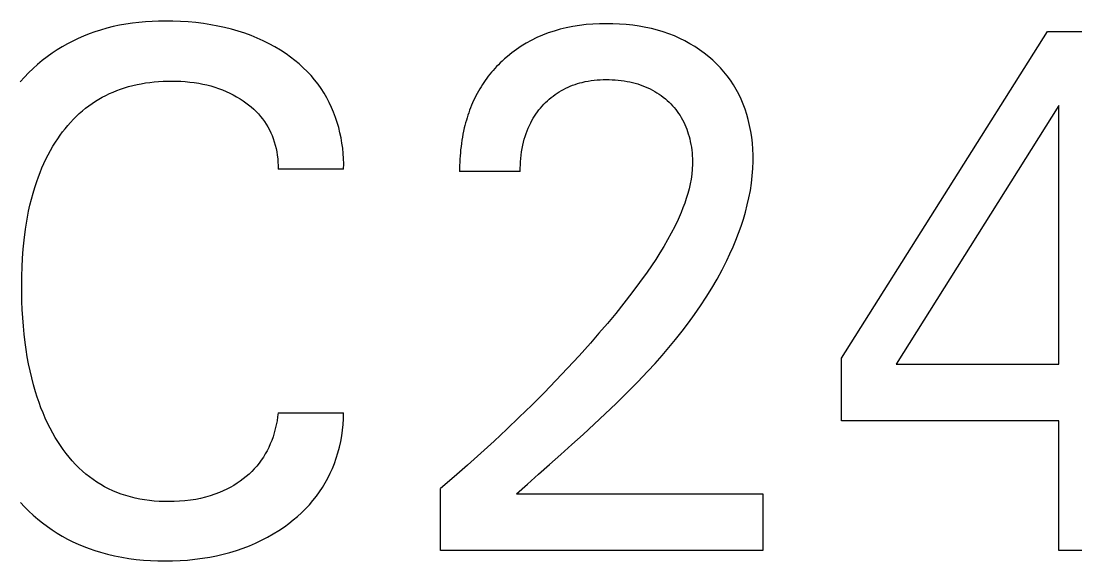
# Model space of a CAD drawing. Extents: x 10 to 622, y -523 to 292.
# Drawn here: x 288.91 to 289.609, y 117.151 to 117.509 of the extents above; entities that cross this region are included whole.
import ezdxf

# ---------------------------------------------------------------- set-up
doc = ezdxf.new("R2010")
doc.units = 0
doc.header["$LTSCALE"] = 5
doc.header["$MEASUREMENT"] = 0
doc.layers.get('0').update_dxf_attribs({"linetype": 'CONTINUOUS'})

msp = doc.modelspace()

# ---------------------------------------------------------------- linework, layer by layer
at = {"color": 7, "linetype": 'Continuous'}
for p, q in [((288.9626, 117.50285), (288.95882, 117.50163)), ((288.96677, 117.50403), (288.9626, 117.50285)), ((288.97098, 117.50507), (288.96677, 117.50403)), ((288.97522, 117.50597), (288.97098, 117.50507)), ((288.97948, 117.50672), (288.97522, 117.50597)), ((288.98377, 117.50735), (288.97948, 117.50672)), ((288.98808, 117.50786), (288.98377, 117.50735)), ((288.9924, 117.50825), (288.98808, 117.50786)), ((288.99674, 117.50852), (288.9924, 117.50825)), ((289.00107, 117.50869), (288.99674, 117.50852)), ((289.00541, 117.50876), (289.00107, 117.50869)), ((289.0105, 117.50871), (289.00541, 117.50876)), ((289.01559, 117.50853), (289.0105, 117.50871)), ((289.02066, 117.50821), (289.01559, 117.50853)), ((289.02572, 117.50774), (289.02066, 117.50821)), ((289.03076, 117.50712), (289.02572, 117.50774)), ((289.03578, 117.50635), (289.03076, 117.50712)), ((289.04033, 117.5055), (289.03578, 117.50635)), ((289.04484, 117.50452), (289.04033, 117.5055)), ((289.04932, 117.50339), (289.04484, 117.50452)), ((289.05376, 117.50212), (289.04932, 117.50339)), ((289.26717, 117.50332), (289.26324, 117.50219)), ((289.27115, 117.50429), (289.26717, 117.50332)), ((289.27555, 117.50517), (289.27115, 117.50429)), ((289.27997, 117.50587), (289.27555, 117.50517)), ((289.28443, 117.50639), (289.27997, 117.50587)), ((289.2889, 117.50676), (289.28443, 117.50639)), ((289.29338, 117.50698), (289.2889, 117.50676)), ((289.29786, 117.50705), (289.29338, 117.50698)), ((289.30224, 117.507), (289.29786, 117.50705)), ((289.30661, 117.50681), (289.30224, 117.507)), ((289.31097, 117.50649), (289.30661, 117.50681)), ((289.31531, 117.50602), (289.31097, 117.50649)), ((289.31964, 117.50539), (289.31531, 117.50602)), ((289.32394, 117.50461), (289.31964, 117.50539)), ((289.32782, 117.50376), (289.32394, 117.50461)), ((289.33167, 117.50277), (289.32782, 117.50376)), ((289.33547, 117.50163), (289.33167, 117.50277)), ((288.94774, 117.49723), (288.94415, 117.49552)), ((288.95138, 117.49882), (288.94774, 117.49723)), ((288.95508, 117.50029), (288.95138, 117.49882)), ((288.95882, 117.50163), (288.95508, 117.50029)), ((289.05816, 117.50069), (289.05376, 117.50212)), ((289.0625, 117.49911), (289.05816, 117.50069)), ((289.06652, 117.49747), (289.0625, 117.49911)), ((289.07048, 117.49569), (289.06652, 117.49747)), ((289.07437, 117.49375), (289.07048, 117.49569)), ((289.2481, 117.49599), (289.24475, 117.49415)), ((289.25177, 117.4978), (289.2481, 117.49599)), ((289.25552, 117.49943), (289.25177, 117.4978)), ((289.25935, 117.50089), (289.25552, 117.49943)), ((289.26324, 117.50219), (289.25935, 117.50089)), ((289.33923, 117.50034), (289.33547, 117.50163)), ((289.34293, 117.49889), (289.33923, 117.50034)), ((289.34656, 117.49729), (289.34293, 117.49889)), ((289.34995, 117.49561), (289.34656, 117.49729)), ((289.45375, 117.2853), (289.59032, 117.50193)), ((289.59032, 117.50193), (289.63928, 117.50193)), ((288.93378, 117.48964), (288.93047, 117.48744)), ((288.93716, 117.49172), (288.93378, 117.48964)), ((288.94062, 117.49368), (288.93716, 117.49172)), ((288.94415, 117.49552), (288.94062, 117.49368)), ((289.07818, 117.49167), (289.07437, 117.49375)), ((289.08191, 117.48944), (289.07818, 117.49167)), ((289.08555, 117.48705), (289.08191, 117.48944)), ((289.23832, 117.49003), (289.23524, 117.48776)), ((289.24149, 117.49216), (289.23832, 117.49003)), ((289.24475, 117.49415), (289.24149, 117.49216)), ((289.35328, 117.49379), (289.34995, 117.49561)), ((289.35652, 117.49182), (289.35328, 117.49379)), ((289.35968, 117.48971), (289.35652, 117.49182)), ((289.36274, 117.48747), (289.35968, 117.48971)), ((288.92403, 117.48262), (288.92091, 117.48)), ((288.92725, 117.48512), (288.92403, 117.48262)), ((288.93047, 117.48744), (288.92725, 117.48512)), ((289.08854, 117.48492), (289.08555, 117.48705)), ((289.09145, 117.48267), (289.08854, 117.48492)), ((289.09428, 117.48032), (289.09145, 117.48267)), ((289.2287, 117.48217), (289.22748, 117.481)), ((289.23046, 117.48379), (289.2287, 117.48217)), ((289.23227, 117.48535), (289.23046, 117.48379)), ((289.23524, 117.48776), (289.23227, 117.48535)), ((289.36571, 117.4851), (289.36274, 117.48747)), ((289.36838, 117.48276), (289.36571, 117.4851)), ((289.37095, 117.48032), (289.36838, 117.48276)), ((288.91788, 117.47727), (288.91495, 117.47444)), ((288.92091, 117.48), (288.91788, 117.47727)), ((289.09701, 117.47786), (289.09428, 117.48032)), ((289.09963, 117.4753), (289.09701, 117.47786)), ((289.10214, 117.47263), (289.09963, 117.4753)), ((289.22175, 117.47479), (289.22067, 117.47348)), ((289.22285, 117.47608), (289.22175, 117.47479)), ((289.22397, 117.47734), (289.22285, 117.47608)), ((289.22512, 117.47858), (289.22397, 117.47734)), ((289.22629, 117.4798), (289.22512, 117.47858)), ((289.22748, 117.481), (289.22629, 117.4798)), ((289.37342, 117.47777), (289.37095, 117.48032)), ((289.37577, 117.47511), (289.37342, 117.47777)), ((289.378, 117.47236), (289.37577, 117.47511)), ((288.91211, 117.47151), (288.90937, 117.46848)), ((288.91495, 117.47444), (288.91211, 117.47151)), ((288.98963, 117.46727), (288.99249, 117.46775)), ((288.99249, 117.46775), (288.99536, 117.46815)), ((288.99536, 117.46815), (288.99824, 117.46846)), ((288.99824, 117.46846), (289.00112, 117.4687)), ((289.00112, 117.4687), (289.00401, 117.46887)), ((289.00401, 117.46887), (289.00691, 117.46897)), ((289.00691, 117.46897), (289.0098, 117.46899)), ((289.0098, 117.46899), (289.0128, 117.46895)), ((289.0128, 117.46895), (289.01579, 117.46884)), ((289.01579, 117.46884), (289.01877, 117.46864)), ((289.01877, 117.46864), (289.02174, 117.46836)), ((289.02174, 117.46836), (289.02471, 117.46799)), ((289.02471, 117.46799), (289.02766, 117.46753)), ((289.10452, 117.46985), (289.10214, 117.47263)), ((289.10677, 117.46696), (289.10452, 117.46985)), ((289.21665, 117.46806), (289.21572, 117.46665)), ((289.21762, 117.46944), (289.21665, 117.46806)), ((289.21861, 117.47081), (289.21762, 117.46944)), ((289.21963, 117.47216), (289.21861, 117.47081)), ((289.22067, 117.47348), (289.21963, 117.47216)), ((289.27866, 117.46728), (289.28025, 117.46774)), ((289.28025, 117.46774), (289.28185, 117.46815)), ((289.28185, 117.46815), (289.28382, 117.4686)), ((289.28382, 117.4686), (289.2858, 117.46897)), ((289.2858, 117.46897), (289.28779, 117.46929)), ((289.28779, 117.46929), (289.2898, 117.46954)), ((289.2898, 117.46954), (289.29181, 117.46973)), ((289.29181, 117.46973), (289.29382, 117.46986)), ((289.29382, 117.46986), (289.29584, 117.46994)), ((289.29584, 117.46994), (289.29786, 117.46997)), ((289.29786, 117.46997), (289.29983, 117.46995)), ((289.29983, 117.46995), (289.3018, 117.46989)), ((289.3018, 117.46989), (289.30376, 117.46978)), ((289.30376, 117.46978), (289.30572, 117.46962)), ((289.30572, 117.46962), (289.30767, 117.4694)), ((289.30767, 117.4694), (289.30961, 117.46913)), ((289.30961, 117.46913), (289.31155, 117.46881)), ((289.31155, 117.46881), (289.31348, 117.46843)), ((289.31348, 117.46843), (289.31522, 117.46803)), ((289.31522, 117.46803), (289.31694, 117.46758)), ((289.3801, 117.4695), (289.378, 117.47236)), ((289.38205, 117.46656), (289.3801, 117.4695)), ((288.96852, 117.46065), (288.97095, 117.46173)), ((288.97095, 117.46173), (288.97341, 117.46273)), ((288.97341, 117.46273), (288.97589, 117.46365)), ((288.97589, 117.46365), (288.97841, 117.4645)), ((288.97841, 117.4645), (288.98118, 117.46533)), ((288.98118, 117.46533), (288.98398, 117.46606)), ((288.98398, 117.46606), (288.9868, 117.46671)), ((288.9868, 117.46671), (288.98963, 117.46727)), ((289.02766, 117.46753), (289.03035, 117.46702)), ((289.03035, 117.46702), (289.03303, 117.46642)), ((289.03303, 117.46642), (289.03568, 117.46574)), ((289.03568, 117.46574), (289.03831, 117.46497)), ((289.03831, 117.46497), (289.0409, 117.4641)), ((289.0409, 117.4641), (289.04347, 117.46314)), ((289.04347, 117.46314), (289.04587, 117.46214)), ((289.04587, 117.46214), (289.04823, 117.46105)), ((289.04823, 117.46105), (289.05055, 117.45987)), ((289.10883, 117.46405), (289.10677, 117.46696)), ((289.11076, 117.46105), (289.10883, 117.46405)), ((289.11255, 117.45797), (289.11076, 117.46105)), ((289.21225, 117.4608), (289.21144, 117.45925)), ((289.21309, 117.46233), (289.21225, 117.4608)), ((289.21394, 117.46379), (289.21309, 117.46233)), ((289.21481, 117.46523), (289.21394, 117.46379)), ((289.21572, 117.46665), (289.21481, 117.46523)), ((289.26391, 117.46006), (289.26526, 117.46099)), ((289.26526, 117.46099), (289.26664, 117.46187)), ((289.26664, 117.46187), (289.26805, 117.46271)), ((289.26805, 117.46271), (289.2695, 117.4635)), ((289.2695, 117.4635), (289.27097, 117.46425)), ((289.27097, 117.46425), (289.27247, 117.46495)), ((289.27247, 117.46495), (289.27399, 117.4656)), ((289.27399, 117.4656), (289.27553, 117.46621)), ((289.27553, 117.46621), (289.27709, 117.46677)), ((289.27709, 117.46677), (289.27866, 117.46728)), ((289.31694, 117.46758), (289.31866, 117.46708)), ((289.31866, 117.46708), (289.32036, 117.46653)), ((289.32036, 117.46653), (289.32204, 117.46593)), ((289.32204, 117.46593), (289.3237, 117.46527)), ((289.3237, 117.46527), (289.32533, 117.46456)), ((289.32533, 117.46456), (289.32694, 117.46379)), ((289.32694, 117.46379), (289.32847, 117.463)), ((289.32847, 117.463), (289.32996, 117.46215)), ((289.32996, 117.46215), (289.33143, 117.46126)), ((289.33143, 117.46126), (289.33286, 117.46031)), ((289.38389, 117.46347), (289.38205, 117.46656)), ((289.38557, 117.4603), (289.38389, 117.46347)), ((288.95483, 117.4526), (288.95699, 117.45413)), ((288.95699, 117.45413), (288.95921, 117.45558)), ((288.95921, 117.45558), (288.96147, 117.45696)), ((288.96147, 117.45696), (288.96378, 117.45827)), ((288.96378, 117.45827), (288.96613, 117.4595)), ((288.96613, 117.4595), (288.96852, 117.46065)), ((289.05055, 117.45987), (289.05282, 117.45861)), ((289.05282, 117.45861), (289.05505, 117.45726)), ((289.05505, 117.45726), (289.05723, 117.45582)), ((289.05723, 117.45582), (289.05902, 117.45454)), ((289.05902, 117.45454), (289.06077, 117.45321)), ((289.11421, 117.4548), (289.11255, 117.45797)), ((289.11573, 117.45157), (289.11421, 117.4548)), ((289.2092, 117.45452), (289.20851, 117.45292)), ((289.20991, 117.45612), (289.2092, 117.45452)), ((289.21066, 117.45769), (289.20991, 117.45612)), ((289.21144, 117.45925), (289.21066, 117.45769)), ((289.25648, 117.45363), (289.25763, 117.45479)), ((289.25763, 117.45479), (289.25882, 117.45593)), ((289.25882, 117.45593), (289.26004, 117.45702)), ((289.26004, 117.45702), (289.2613, 117.45807)), ((289.2613, 117.45807), (289.26259, 117.45909)), ((289.26259, 117.45909), (289.26391, 117.46006)), ((289.33286, 117.46031), (289.33426, 117.45932)), ((289.33426, 117.45932), (289.33563, 117.45828)), ((289.33563, 117.45828), (289.33697, 117.4572)), ((289.33697, 117.4572), (289.33826, 117.45607)), ((289.33826, 117.45607), (289.33946, 117.45495)), ((289.33946, 117.45495), (289.34061, 117.4538)), ((289.34061, 117.4538), (289.34173, 117.45261)), ((289.38711, 117.45705), (289.38557, 117.4603)), ((289.38851, 117.45373), (289.38711, 117.45705)), ((289.38976, 117.45035), (289.38851, 117.45373)), ((288.94653, 117.44557), (288.94853, 117.44745)), ((288.94853, 117.44745), (288.95059, 117.44926)), ((288.95059, 117.44926), (288.95272, 117.451)), ((288.95272, 117.451), (288.95483, 117.4526)), ((289.06077, 117.45321), (289.06247, 117.45181)), ((289.06247, 117.45181), (289.06412, 117.45035)), ((289.06412, 117.45035), (289.06571, 117.44882)), ((289.06571, 117.44882), (289.06722, 117.44723)), ((289.06722, 117.44723), (289.06867, 117.44558)), ((289.11712, 117.44827), (289.11573, 117.45157)), ((289.11838, 117.44491), (289.11712, 117.44827)), ((289.20665, 117.44802), (289.20609, 117.44636)), ((289.20724, 117.44966), (289.20665, 117.44802)), ((289.20786, 117.4513), (289.20724, 117.44966)), ((289.20851, 117.45292), (289.20786, 117.4513)), ((289.25027, 117.44574), (289.2512, 117.44714)), ((289.2512, 117.44714), (289.25217, 117.4485)), ((289.25217, 117.4485), (289.25318, 117.44983)), ((289.25318, 117.44983), (289.25424, 117.45113)), ((289.25424, 117.45113), (289.25534, 117.4524)), ((289.25534, 117.4524), (289.25648, 117.45363)), ((289.34173, 117.45261), (289.34281, 117.45139)), ((289.34281, 117.45139), (289.34385, 117.45013)), ((289.34385, 117.45013), (289.34484, 117.44884)), ((289.34484, 117.44884), (289.34579, 117.44751)), ((289.34579, 117.44751), (289.34668, 117.44615)), ((289.39088, 117.44693), (289.38976, 117.45035)), ((289.39186, 117.44346), (289.39088, 117.44693)), ((289.59778, 117.45289), (289.48998, 117.28139)), ((289.59778, 117.28139), (289.59778, 117.45289)), ((288.94089, 117.43956), (288.94271, 117.44162)), ((288.94271, 117.44162), (288.94459, 117.44363)), ((288.94459, 117.44363), (288.94653, 117.44557)), ((289.06867, 117.44558), (289.07003, 117.44387)), ((289.07003, 117.44387), (289.07127, 117.44215)), ((289.07127, 117.44215), (289.07243, 117.44038)), ((289.07243, 117.44038), (289.07351, 117.43856)), ((289.11951, 117.44151), (289.11838, 117.44491)), ((289.12048, 117.43816), (289.11951, 117.44151)), ((289.20458, 117.44133), (289.20414, 117.43963)), ((289.20506, 117.44302), (289.20458, 117.44133)), ((289.20556, 117.44469), (289.20506, 117.44302)), ((289.20609, 117.44636), (289.20556, 117.44469)), ((289.24688, 117.43963), (289.24776, 117.4414)), ((289.24776, 117.4414), (289.24855, 117.44287)), ((289.24855, 117.44287), (289.24938, 117.44432)), ((289.24938, 117.44432), (289.25027, 117.44574)), ((289.34668, 117.44615), (289.34753, 117.44476)), ((289.34753, 117.44476), (289.34836, 117.44329)), ((289.34836, 117.44329), (289.34912, 117.4418)), ((289.34912, 117.4418), (289.34984, 117.44027)), ((289.34984, 117.44027), (289.3505, 117.43872)), ((289.39279, 117.43958), (289.39186, 117.44346)), ((288.93425, 117.4308), (288.93582, 117.43306)), ((288.93582, 117.43306), (288.93745, 117.43527)), ((288.93745, 117.43527), (288.93914, 117.43744)), ((288.93914, 117.43744), (288.94089, 117.43956)), ((289.07351, 117.43856), (289.07451, 117.43669)), ((289.07451, 117.43669), (289.07543, 117.43478)), ((289.07543, 117.43478), (289.07627, 117.43283)), ((289.07627, 117.43283), (289.07704, 117.43084)), ((289.12132, 117.43478), (289.12048, 117.43816)), ((289.12204, 117.43137), (289.12132, 117.43478)), ((289.20284, 117.43384), (289.20246, 117.43178)), ((289.20326, 117.43589), (289.20284, 117.43384)), ((289.20372, 117.43793), (289.20326, 117.43589)), ((289.20414, 117.43963), (289.20372, 117.43793)), ((289.24403, 117.43227), (289.24465, 117.43414)), ((289.24465, 117.43414), (289.24533, 117.436)), ((289.24533, 117.436), (289.24608, 117.43783)), ((289.24608, 117.43783), (289.24688, 117.43963)), ((289.3505, 117.43872), (289.35112, 117.43715)), ((289.35112, 117.43715), (289.35168, 117.43556)), ((289.35168, 117.43556), (289.3522, 117.43395)), ((289.3522, 117.43395), (289.35267, 117.43233)), ((289.39356, 117.43566), (289.39279, 117.43958)), ((289.39418, 117.43172), (289.39356, 117.43566)), ((288.92943, 117.42296), (288.93104, 117.42575)), ((288.93104, 117.42575), (288.93274, 117.4285)), ((288.93274, 117.4285), (288.93425, 117.4308)), ((289.07704, 117.43084), (289.07772, 117.42882)), ((289.07772, 117.42882), (289.07837, 117.42661)), ((289.07837, 117.42661), (289.07893, 117.42437)), ((289.12263, 117.42793), (289.12204, 117.43137)), ((289.1231, 117.42449), (289.12263, 117.42793)), ((289.2018, 117.42764), (289.20153, 117.42557)), ((289.20211, 117.42971), (289.2018, 117.42764)), ((289.20246, 117.43178), (289.20211, 117.42971)), ((289.24209, 117.42435), (289.24252, 117.42652)), ((289.24252, 117.42652), (289.24297, 117.42845)), ((289.24297, 117.42845), (289.24347, 117.43037)), ((289.24347, 117.43037), (289.24403, 117.43227)), ((289.35267, 117.43233), (289.35309, 117.43069)), ((289.35309, 117.43069), (289.35352, 117.42885)), ((289.35352, 117.42885), (289.35389, 117.427)), ((289.35389, 117.427), (289.35421, 117.42514)), ((289.39464, 117.42776), (289.39418, 117.43172)), ((289.39495, 117.42378), (289.39464, 117.42776)), ((288.92644, 117.41725), (288.9279, 117.42012)), ((288.9279, 117.42012), (288.92943, 117.42296)), ((289.07893, 117.42437), (289.07939, 117.42211)), ((289.07939, 117.42211), (289.07975, 117.41983)), ((289.07975, 117.41983), (289.08003, 117.41755)), ((289.12345, 117.42103), (289.1231, 117.42449)), ((289.12367, 117.41758), (289.12345, 117.42103)), ((289.20093, 117.41933), (289.2008, 117.41726)), ((289.20109, 117.42141), (289.20093, 117.41933)), ((289.20129, 117.42349), (289.20109, 117.42141)), ((289.20153, 117.42557), (289.20129, 117.42349)), ((289.24117, 117.41777), (289.24142, 117.41997)), ((289.24142, 117.41997), (289.24172, 117.42216)), ((289.24172, 117.42216), (289.24209, 117.42435)), ((289.35421, 117.42514), (289.35447, 117.42327)), ((289.35447, 117.42327), (289.35467, 117.42139)), ((289.35467, 117.42139), (289.35483, 117.41951)), ((289.35483, 117.41951), (289.35492, 117.41763)), ((289.39511, 117.4198), (289.39495, 117.42378)), ((289.39513, 117.41581), (289.39511, 117.4198)), ((288.92377, 117.41139), (288.92507, 117.41433)), ((288.92507, 117.41433), (288.92644, 117.41725)), ((289.08003, 117.41755), (289.08021, 117.41526)), ((289.08021, 117.41526), (289.08029, 117.41297)), ((289.08029, 117.41297), (289.08028, 117.41069)), ((289.12378, 117.41413), (289.12367, 117.41758)), ((289.12375, 117.41069), (289.12378, 117.41413)), ((289.20063, 117.41311), (289.2006, 117.41104)), ((289.2007, 117.41518), (289.20063, 117.41311)), ((289.2008, 117.41726), (289.2007, 117.41518)), ((289.2408, 117.41117), (289.24087, 117.41336)), ((289.24087, 117.41336), (289.24099, 117.41556)), ((289.24099, 117.41556), (289.24117, 117.41777)), ((289.35495, 117.41386), (289.35479, 117.41059)), ((289.35492, 117.41763), (289.35496, 117.41574)), ((289.35496, 117.41574), (289.35495, 117.41386)), ((289.39496, 117.41096), (289.39513, 117.41581)), ((288.9203, 117.40237), (288.92138, 117.4054)), ((288.92138, 117.4054), (288.92254, 117.40841)), ((288.92254, 117.40841), (288.92377, 117.41139)), ((289.12375, 117.41069), (289.08028, 117.41069)), ((289.2006, 117.41104), (289.2006, 117.40898)), ((289.24078, 117.40898), (289.2006, 117.40898)), ((289.24078, 117.40898), (289.2408, 117.41117)), ((289.35448, 117.40732), (289.35401, 117.40407)), ((289.35479, 117.41059), (289.35448, 117.40732)), ((289.39404, 117.40128), (289.3946, 117.40611)), ((289.3946, 117.40611), (289.39496, 117.41096)), ((288.91786, 117.39463), (288.91902, 117.39851)), ((288.91902, 117.39851), (288.9203, 117.40237)), ((289.35341, 117.40083), (289.35267, 117.39762)), ((289.35401, 117.40407), (289.35341, 117.40083)), ((289.3933, 117.39646), (289.39404, 117.40128)), ((288.91679, 117.39071), (288.91786, 117.39463)), ((289.35086, 117.39125), (289.34981, 117.38811)), ((289.35182, 117.39442), (289.35086, 117.39125)), ((289.35267, 117.39762), (289.35182, 117.39442)), ((289.3913, 117.38691), (289.39238, 117.39167)), ((289.39238, 117.39167), (289.3933, 117.39646)), ((288.91494, 117.38281), (288.91582, 117.38677)), ((288.91582, 117.38677), (288.91679, 117.39071)), ((289.34866, 117.38501), (289.34743, 117.38193)), ((289.34981, 117.38811), (289.34866, 117.38501)), ((289.39006, 117.38217), (289.3913, 117.38691)), ((288.91345, 117.37483), (288.91415, 117.37883)), ((288.91415, 117.37883), (288.91494, 117.38281)), ((289.34541, 117.37726), (289.34324, 117.37268)), ((289.34743, 117.38193), (289.34541, 117.37726)), ((289.38715, 117.37279), (289.38867, 117.37746)), ((289.38867, 117.37746), (289.39006, 117.38217)), ((288.91189, 117.36346), (288.91283, 117.37082)), ((288.91283, 117.37082), (288.91345, 117.37483)), ((289.34324, 117.37268), (289.34093, 117.36817)), ((289.38549, 117.36816), (289.38715, 117.37279)), ((288.91132, 117.35755), (288.91189, 117.36346)), ((289.3385, 117.36373), (289.33596, 117.35936)), ((289.34093, 117.36817), (289.3385, 117.36373)), ((289.38181, 117.35904), (289.38371, 117.36358)), ((289.38371, 117.36358), (289.38549, 117.36816)), ((288.91089, 117.35164), (288.91132, 117.35755)), ((289.33596, 117.35936), (289.33331, 117.35504)), ((289.37981, 117.35455), (289.38181, 117.35904)), ((288.91059, 117.34571), (288.91089, 117.35164)), ((289.33058, 117.35079), (289.32777, 117.34658)), ((289.33331, 117.35504), (289.33058, 117.35079)), ((289.37456, 117.34386), (289.37771, 117.35011)), ((289.37771, 117.35011), (289.37981, 117.35455)), ((288.91041, 117.33978), (288.91059, 117.34571)), ((289.32489, 117.34241), (289.31988, 117.3354)), ((289.32777, 117.34658), (289.32489, 117.34241)), ((289.37123, 117.33773), (289.37456, 117.34386)), ((288.91034, 117.33384), (288.91041, 117.33978)), ((289.31988, 117.3354), (289.31473, 117.3285)), ((289.36774, 117.33171), (289.37123, 117.33773)), ((288.91038, 117.32838), (288.91034, 117.33384)), ((288.9105, 117.32292), (288.91038, 117.32838)), ((289.31473, 117.3285), (289.30946, 117.32169)), ((289.36409, 117.32579), (289.36774, 117.33171)), ((288.91072, 117.31746), (288.9105, 117.32292)), ((289.30946, 117.32169), (289.30407, 117.31497)), ((289.3603, 117.31997), (289.36409, 117.32579)), ((288.91104, 117.31201), (288.91072, 117.31746)), ((289.30407, 117.31497), (289.29858, 117.30834)), ((289.35228, 117.30862), (289.35636, 117.31425)), ((289.35636, 117.31425), (289.3603, 117.31997)), ((288.91146, 117.30657), (288.91104, 117.31201)), ((289.29858, 117.30834), (289.29299, 117.30178)), ((289.34808, 117.30309), (289.35228, 117.30862)), ((288.91199, 117.30113), (288.91146, 117.30657)), ((288.91264, 117.29571), (288.91199, 117.30113)), ((289.29299, 117.30178), (289.28732, 117.2953)), ((289.34376, 117.29763), (289.34808, 117.30309)), ((288.9133, 117.29096), (288.91264, 117.29571)), ((289.28732, 117.2953), (289.2798, 117.28691)), ((289.33933, 117.29226), (289.34376, 117.29763)), ((288.91406, 117.28623), (288.9133, 117.29096)), ((288.91492, 117.28152), (288.91406, 117.28623)), ((289.2798, 117.28691), (289.27216, 117.27863)), ((289.33017, 117.28175), (289.3348, 117.28697)), ((289.3348, 117.28697), (289.33933, 117.29226)), ((288.91589, 117.27683), (288.91492, 117.28152)), ((289.32545, 117.2766), (289.33017, 117.28175)), ((289.45375, 117.24383), (289.45375, 117.2853)), ((289.48998, 117.28139), (289.59778, 117.28139)), ((288.91698, 117.27217), (288.91589, 117.27683)), ((288.91818, 117.26753), (288.91698, 117.27217)), ((289.27216, 117.27863), (289.26441, 117.27045)), ((289.31857, 117.26934), (289.32545, 117.2766)), ((288.91952, 117.26294), (288.91818, 117.26753)), ((289.26441, 117.27045), (289.25656, 117.26237)), ((289.31153, 117.26221), (289.31857, 117.26934)), ((288.92064, 117.25939), (288.91952, 117.26294)), ((288.92185, 117.25588), (288.92064, 117.25939)), ((289.25656, 117.26237), (289.24842, 117.25419)), ((289.30438, 117.25519), (289.31153, 117.26221)), ((288.92314, 117.25239), (288.92185, 117.25588)), ((288.92452, 117.24894), (288.92314, 117.25239)), ((289.24842, 117.25419), (289.24018, 117.24611)), ((289.29713, 117.24828), (289.30438, 117.25519)), ((288.92599, 117.24552), (288.92452, 117.24894)), ((288.92756, 117.24215), (288.92599, 117.24552)), ((289.07997, 117.2463), (289.07957, 117.24366)), ((289.08028, 117.24895), (289.07997, 117.2463)), ((289.08028, 117.24895), (289.12375, 117.24895)), ((289.12342, 117.24135), (289.12366, 117.24515)), ((289.12366, 117.24515), (289.12375, 117.24895)), ((289.24018, 117.24611), (289.23184, 117.23813)), ((289.28981, 117.24145), (289.29713, 117.24828)), ((288.92922, 117.23882), (288.92756, 117.24215)), ((288.93098, 117.23553), (288.92922, 117.23882)), ((289.07846, 117.23841), (289.07775, 117.23581)), ((289.07906, 117.24103), (289.07846, 117.23841)), ((289.07957, 117.24366), (289.07906, 117.24103)), ((289.12248, 117.23376), (289.12302, 117.23755)), ((289.12302, 117.23755), (289.12342, 117.24135)), ((289.23184, 117.23813), (289.22341, 117.23025)), ((289.28244, 117.2347), (289.28981, 117.24145)), ((289.59778, 117.24383), (289.45375, 117.24383)), ((289.59778, 117.15771), (289.59778, 117.24383)), ((288.93258, 117.23274), (288.93098, 117.23553)), ((288.93425, 117.23), (288.93258, 117.23274)), ((288.93601, 117.2273), (288.93425, 117.23)), ((289.07604, 117.23071), (289.07511, 117.22841)), ((289.07695, 117.23324), (289.07604, 117.23071)), ((289.07775, 117.23581), (289.07695, 117.23324)), ((289.12094, 117.22626), (289.12178, 117.23)), ((289.12178, 117.23), (289.12248, 117.23376)), ((289.22341, 117.23025), (289.21466, 117.22226)), ((289.27503, 117.22803), (289.28244, 117.2347)), ((288.93784, 117.22466), (288.93601, 117.2273)), ((288.93976, 117.22208), (288.93784, 117.22466)), ((289.073, 117.22395), (289.0718, 117.22179)), ((289.0741, 117.22616), (289.073, 117.22395)), ((289.07511, 117.22841), (289.0741, 117.22616)), ((289.11994, 117.22255), (289.12094, 117.22626)), ((289.26762, 117.22141), (289.27503, 117.22803)), ((288.94176, 117.21957), (288.93976, 117.22208)), ((288.94385, 117.21713), (288.94176, 117.21957)), ((288.94602, 117.21477), (288.94385, 117.21713)), ((289.06915, 117.21764), (289.06769, 117.21566)), ((289.07052, 117.21969), (289.06915, 117.21764)), ((289.0718, 117.22179), (289.07052, 117.21969)), ((289.11761, 117.21553), (289.1188, 117.21889)), ((289.1188, 117.21889), (289.11994, 117.22255)), ((289.21466, 117.22226), (289.20582, 117.21438)), ((289.26023, 117.21484), (289.26762, 117.22141)), ((288.94829, 117.2125), (288.94602, 117.21477)), ((288.95064, 117.21032), (288.94829, 117.2125)), ((288.95292, 117.20838), (288.95064, 117.21032)), ((289.06279, 117.21015), (289.06101, 117.20846)), ((289.06451, 117.21192), (289.06279, 117.21015)), ((289.06614, 117.21375), (289.06451, 117.21192)), ((289.06769, 117.21566), (289.06614, 117.21375)), ((289.11484, 117.20896), (289.11628, 117.21222)), ((289.11628, 117.21222), (289.11761, 117.21553)), ((289.20582, 117.21438), (289.19689, 117.20661)), ((289.25287, 117.2083), (289.26023, 117.21484)), ((288.95527, 117.20653), (288.95292, 117.20838)), ((288.95769, 117.20477), (288.95527, 117.20653)), ((288.96017, 117.20311), (288.95769, 117.20477)), ((288.96272, 117.20153), (288.96017, 117.20311)), ((289.05308, 117.20233), (289.05086, 117.20093)), ((289.05525, 117.20382), (289.05308, 117.20233)), ((289.05723, 117.20529), (289.05525, 117.20382)), ((289.05915, 117.20683), (289.05723, 117.20529)), ((289.06101, 117.20846), (289.05915, 117.20683)), ((289.10973, 117.1996), (289.11156, 117.20265)), ((289.11156, 117.20265), (289.11326, 117.20577)), ((289.11326, 117.20577), (289.11484, 117.20896)), ((289.19689, 117.20661), (289.18786, 117.19894)), ((289.24558, 117.20178), (289.25287, 117.2083)), ((288.96533, 117.20006), (288.96272, 117.20153)), ((288.96799, 117.19869), (288.96533, 117.20006)), ((288.97071, 117.19742), (288.96799, 117.19869)), ((288.97346, 117.19625), (288.97071, 117.19742)), ((288.97626, 117.1952), (288.97346, 117.19625)), ((288.9793, 117.19419), (288.97626, 117.1952)), ((289.03842, 117.19505), (289.03529, 117.194)), ((289.04149, 117.19623), (289.03842, 117.19505)), ((289.0439, 117.19727), (289.04149, 117.19623)), ((289.04627, 117.1984), (289.0439, 117.19727)), ((289.04859, 117.19962), (289.04627, 117.1984)), ((289.05086, 117.20093), (289.04859, 117.19962)), ((289.1057, 117.19376), (289.10778, 117.19664)), ((289.10778, 117.19664), (289.10973, 117.1996)), ((289.18786, 117.15771), (289.18786, 117.19894)), ((289.23836, 117.19528), (289.24558, 117.20178)), ((289.23836, 117.19528), (289.40149, 117.19528)), ((289.40149, 117.19528), (289.40149, 117.15771)), ((288.90957, 117.18963), (288.9123, 117.18672)), ((288.98239, 117.1933), (288.9793, 117.19419)), ((288.9855, 117.19253), (288.98239, 117.1933)), ((288.98865, 117.19187), (288.9855, 117.19253)), ((288.99181, 117.19133), (288.98865, 117.19187)), ((288.995, 117.1909), (288.99181, 117.19133)), ((288.9982, 117.19057), (288.995, 117.1909)), ((289.0014, 117.19034), (288.9982, 117.19057)), ((289.00461, 117.1902), (289.0014, 117.19034)), ((289.00783, 117.19016), (289.00461, 117.1902)), ((289.01142, 117.19021), (289.00783, 117.19016)), ((289.01501, 117.19038), (289.01142, 117.19021)), ((289.01858, 117.19068), (289.01501, 117.19038)), ((289.02214, 117.19111), (289.01858, 117.19068)), ((289.02568, 117.19167), (289.02214, 117.19111)), ((289.02891, 117.19232), (289.02568, 117.19167)), ((289.03212, 117.1931), (289.02891, 117.19232)), ((289.03529, 117.194), (289.03212, 117.1931)), ((289.0985, 117.18543), (289.10102, 117.18811)), ((289.10102, 117.18811), (289.10342, 117.19088)), ((289.10342, 117.19088), (289.1057, 117.19376)), ((288.9123, 117.18672), (288.91513, 117.1839)), ((288.91513, 117.1839), (288.91804, 117.18117)), ((288.91804, 117.18117), (288.92106, 117.17855)), ((289.09315, 117.18038), (289.09587, 117.18286)), ((289.09587, 117.18286), (289.0985, 117.18543)), ((288.92106, 117.17855), (288.92416, 117.17604)), ((288.92416, 117.17604), (288.92735, 117.17365)), ((289.08445, 117.17357), (289.08743, 117.17574)), ((289.08743, 117.17574), (289.09033, 117.17801)), ((289.09033, 117.17801), (289.09315, 117.18038)), ((288.92735, 117.17365), (288.93058, 117.17141)), ((288.93058, 117.17141), (288.93389, 117.16928)), ((288.93389, 117.16928), (288.93727, 117.16727)), ((288.93727, 117.16727), (288.94073, 117.16539)), ((289.07324, 117.1666), (289.07706, 117.16878)), ((289.07706, 117.16878), (289.0808, 117.1711)), ((289.0808, 117.1711), (289.08445, 117.17357)), ((288.94073, 117.16539), (288.94425, 117.16362)), ((288.94425, 117.16362), (288.94783, 117.16197)), ((288.94783, 117.16197), (288.95146, 117.16044)), ((288.95146, 117.16044), (288.95514, 117.15903)), ((289.05706, 117.15932), (289.06133, 117.16096)), ((289.06133, 117.16096), (289.06537, 117.16269)), ((289.06537, 117.16269), (289.06934, 117.16458)), ((289.06934, 117.16458), (289.07324, 117.1666)), ((288.95514, 117.15903), (288.95886, 117.15774)), ((288.95886, 117.15774), (288.96262, 117.15657)), ((288.96262, 117.15657), (288.96726, 117.1553)), ((288.96726, 117.1553), (288.97195, 117.15421)), ((288.97195, 117.15421), (288.97667, 117.15329)), ((288.97667, 117.15329), (288.98142, 117.15253)), ((289.03009, 117.1526), (289.03498, 117.1534)), ((289.03498, 117.1534), (289.03947, 117.15429)), ((289.03947, 117.15429), (289.04393, 117.15532)), ((289.04393, 117.15532), (289.04835, 117.1565)), ((289.04835, 117.1565), (289.05273, 117.15783)), ((289.05273, 117.15783), (289.05706, 117.15932)), ((289.40149, 117.15771), (289.18786, 117.15771)), ((289.63928, 117.15771), (289.59778, 117.15771)), ((288.98142, 117.15253), (288.98619, 117.15192)), ((288.98619, 117.15192), (288.99098, 117.15145)), ((288.99098, 117.15145), (288.99579, 117.15113)), ((288.99579, 117.15113), (289.0006, 117.15094)), ((289.0006, 117.15094), (289.00541, 117.15088)), ((289.00541, 117.15088), (289.01037, 117.15094)), ((289.01037, 117.15094), (289.01532, 117.15114)), ((289.01532, 117.15114), (289.02026, 117.15148)), ((289.02026, 117.15148), (289.02519, 117.15196)), ((289.02519, 117.15196), (289.03009, 117.1526))]:
    msp.add_line(p, q, dxfattribs=at)

doc.saveas('drawing.dxf')
